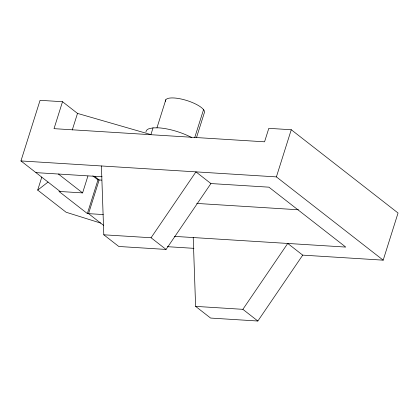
<?xml version="1.0" encoding="UTF-8"?>
<svg xmlns="http://www.w3.org/2000/svg" width="419" height="419" viewBox="0 0 419 419"><rect width="100%" height="100%" fill="white"/><g stroke="black" fill="none" stroke-linecap="round" stroke-linejoin="round"><path stroke-width="0.63" d="M60.147 191.504L20.95 160.938L40.062 100.319L62.515 101.717L77.499 113.402L150.913 134.604L153.04 127.868L158.618 127.837A29.655 9.014 17.5 0 1 191.567 137.511M62.515 101.717L54.02 128.664L264.562 141.811L268.809 128.34L291.263 129.743L398.05 213.009L383.186 260.157L302.722 255.134L287.738 243.449L242.868 309.332L195.61 306.378L193.217 237.547M100.649 223.081L66.092 212.239L37.7 190.1L41.795 177.111M72.283 129.937L77.499 113.402M103.294 214.565L87.362 213.57L58.969 191.431L82.595 192.908L87.906 176.064M87.362 213.57L97.978 179.887L92.814 175.865M156.963 127.811L165.809 99.748M194.699 137.699L203.55 109.631M196.537 137.495L204.205 113.172A20.431 6.212 17.5 0 0 186.298 100.356A20.431 6.212 17.5 0 0 165.474 101.34M383.186 260.157L276.393 176.891L291.263 129.743M101.414 165.966L103.802 234.797L151.065 237.751L195.935 171.869L210.919 183.553L268.93 187.173L345.748 247.074L174.314 236.368M103.802 234.797L118.792 246.482L166.05 249.436L210.919 183.553M195.61 306.378L210.595 318.063L257.853 321.017L302.722 255.134M37.7 190.1L48.044 182.066M153.04 127.868L148.913 128.748A29.655 9.014 17.5 0 0 145.98 132.079M20.95 160.938L276.393 176.891M35.934 172.623L102.058 176.755M97.978 179.887L101.728 180.123M196.694 203.424L298.443 209.778M167.322 246.676L193.924 248.341M94.516 176.341L99.162 179.966L88.54 213.643L103.676 225.443M151.065 237.751L166.05 249.436M242.868 309.332L257.853 321.017M58.382 174.026L82.595 192.908"/></g></svg>
